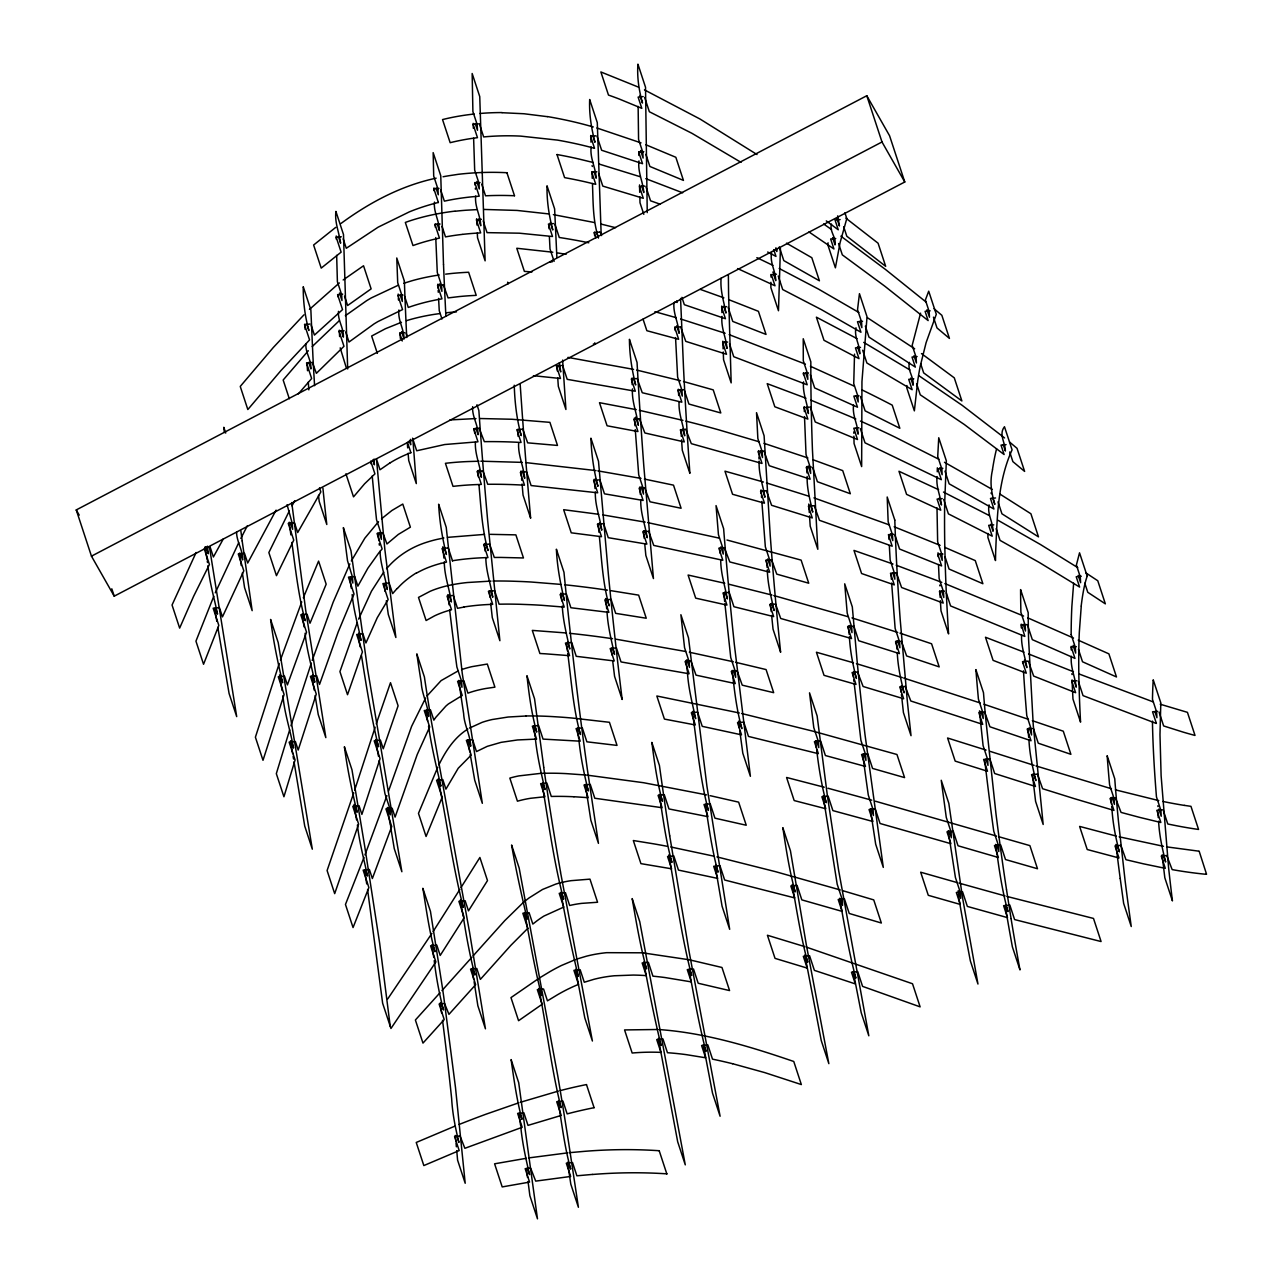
<?xml version="1.0" encoding="UTF-8"?>
<svg xmlns="http://www.w3.org/2000/svg" width="1283" height="1283" viewBox="0 0 1283 1283"><rect width="100%" height="100%" fill="white"/><g stroke="black" fill="none" stroke-linecap="round" stroke-linejoin="round"><path stroke-width="1.5" d="M770.939 282.308L770.875 287.649L778.476 310.743L780.433 248.341M771.003 277.048L771.051 274.45M937.135 476.554C935.724 486.465 940.391 495.414 941.481 505.021L939.22 498.157M987.974 533.471L987.894 537.433L995.496 560.543A309.684 31.305 84.4 0 1 995.704 550.423C997.26 516.536 997.789 481.205 1012.079 449.836L1004.477 426.726C998.431 434.376 1005.359 442.491 1005.375 451.039L1003.226 444.495M937.248 471.823L937.344 467.814M771.58 252.719C769.64 262.502 775.654 271.05 775.75 280.656L773.473 273.728M854.526 354.14L853.74 383.585L857.91 396.271L858.199 402.012L856.226 395.998M989.065 504.861C987.06 514.082 993.09 522.149 993.042 531.258L990.749 524.282M855.986 327.774C853.837 336.868 859.979 344.806 859.835 353.803L857.525 346.779M906.937 385.541L906.76 387.771L914.362 410.865L917.73 380.73A677.151 68.464 84.4 0 1 920.2 366.297L926.118 342.593L936.301 314.287L928.7 291.193L925.38 300.014L929.165 311.496L929.453 317.238L927 309.748M1073.646 583.172L1071.866 606.442A241.878 24.457 84.4 0 0 1071.145 634.556M1081.248 606.282L1079.324 632.214A230.379 23.286 84.4 0 0 1078.859 676.542L1079.292 693.028A192.065 19.421 84.4 0 0 1080.559 722.153L1072.973 699.043A191.456 19.357 84.4 0 1 1072.059 679.91M909.455 362.383C907.145 370.306 914.138 377.218 913.095 385.237L910.738 378.084M992.513 469.803C989.642 482.28 991.278 491.854 994.822 504.395L992.497 497.291M828.08 242.808L827.792 244.716L835.393 267.826L840.076 242.712L846.668 219.008M831.48 224.108C829.139 231.197 836.532 237.547 835.025 244.909L832.619 237.612M289.669 729.899L276.326 773.649L283.928 796.759L295.09 760.001L289.14 742.151L295.379 741.542L298.185 750.074L316.276 694.103L310.422 676.317L316.66 675.708L319.531 684.416L338.135 632.118L354.028 594.061L348.463 577.142L354.701 576.532L357.877 586.155L367.82 568.305L378.854 552.813A327.79 133.977 -2.9 0 1 382.142 548.98L377.042 533.487L382.109 532.99M290.968 725.761L311.32 663.103M375.165 727.22L354.637 790.216M376.272 723.804L390.497 682.7L398.099 705.81L383.248 748.807L380.426 740.211L374.187 740.82L380.057 758.67L361.886 814.384L359.032 805.708L352.793 806.317L358.631 824.087L334.687 893.642L327.101 870.532L353.755 792.878M312.218 660.456L333.147 602.224L349.826 563.943M920.585 313.148L912.181 345.335L916.11 357.235L916.399 362.977L914.009 355.712M279.229 663.471L255.397 737.196L262.999 760.306L284.104 694.52L278.267 676.783L284.505 676.173L287.392 684.93L306.541 632.214L300.815 614.782L307.054 614.172L310.021 623.217L326.171 584.198L318.585 561.104L303.333 597.798M280.464 659.895L301.746 601.887M388.508 791.13L411.618 726.338L425.651 697.968M386.905 795.652L364.965 854.895M363.987 857.413L345.464 904.467L353.05 927.561L368.879 887.531L363.137 870.115L369.376 869.505L372.359 878.534L391.732 826.509L385.942 808.883L392.181 808.274L395.084 817.095L417.232 754.5L429.677 726.996L424.256 710.541L430.495 709.948L433.862 720.148A299.115 122.254 -2.9 0 1 435.819 717.325L445.826 706.147A122.238 49.957 -2.9 0 1 448.409 703.95L462.233 695.482L457.582 681.337L463.821 680.728L467.91 693.157A57.96 23.687 -2.9 0 1 485.808 688.49L494.917 687.159L487.315 664.049L471.887 666.663A56.965 23.286 -2.9 0 0 461.543 669.614M357.235 622.592L339.931 671.602L347.517 694.712L362.431 651.924L356.69 634.476L362.929 633.866L365.928 642.943L377.25 617.732L388.14 599.546L382.895 583.573L389.134 582.979L392.63 593.612L397.137 588.464M358.615 619.112L371.493 591.158L383.713 572.17M276.086 510.137L247.683 563.045L244.524 553.39L238.269 553.999L243.818 570.839L222.456 616.882L219.409 607.597L213.17 608.206L218.816 625.398L203.548 664.273L195.946 641.163L213.78 596.29M215.287 592.826L238.718 542.693M437.808 767.106L418.483 813.374L426.068 836.484L442.154 797.272L436.557 780.224L442.795 779.615L445.923 789.141L458.207 768.276L471.214 755.094L466.354 740.307L472.593 739.698L476.49 751.549L487.283 746.337L501.108 742.344L517.498 739.954L536.599 739.088L532.349 726.146L538.587 725.536L543.046 739.104L580.221 741.189L576.083 728.568L582.322 727.958L586.876 741.815L617.027 745.407L609.441 722.297L571.945 718.015A282.934 115.646 -2.9 0 0 559.773 717.053L553.919 716.684A162.62 66.459 -2.9 0 0 525.934 715.962M438.866 764.925C445.602 751.036 454.423 737.372 467.814 729.097M196.139 552.46L172.05 605.015L179.652 628.109L193.589 596.354L209.418 564.504L204.27 548.851M240.851 538.443L247.362 525.725M289.365 510.842L268.853 552.556L276.454 575.666L293.759 540.143L288.242 523.4L294.481 522.79L297.688 532.541L320.83 491.934L319.499 487.877M351.366 560.912L364.837 538.186L378.517 521.668M292.027 505.791L294.721 500.771M223.354 538.828L213.395 556.998L210.171 547.199L204.703 547.729M461.046 887.483L479.89 857.477L487.492 880.587L468.471 910.866L465.136 900.746L458.897 901.34L464.27 917.666L440.197 955.45L436.813 945.17L430.575 945.779L435.899 961.961L390.962 1028.469L382.639 1003.258L367.579 889.552M459.907 889.327L433.109 931.57M431.922 933.366L387.739 998.912M426.982 695.979L441.111 680.615L458.32 670.817M298.33 393.897L311.641 378.533L306.541 362.993L311.609 362.496M386.52 568.738C396.976 556.197 411.234 547.071 426.79 542.228A69.651 28.467 -2.9 0 1 436.797 539.453L443.87 537.994M473.138 955.867L504.716 920.681L522.55 903.216A229.625 93.851 -2.9 0 1 529.061 897.94L542.517 889.472L555.764 884.099A51.512 21.057 -2.9 0 1 571.111 880.667L589.972 879.144L597.573 902.254L581.472 903.392A51.994 21.25 -2.9 0 0 569.652 905.493L565.45 892.711L559.212 893.321L563.75 907.081L543.976 916.046A146.262 59.772 -2.9 0 0 537.048 920.777L532.83 924.065L529.077 912.646L522.839 913.255L527.81 928.379M471.919 957.23L441.945 990.604M439.973 992.785L415.387 1020.001L422.973 1043.111L444.223 1019.584L439.107 1004.044L444.175 1003.547M308.321 350.74L283.158 380.009L289.333 398.788M312.218 346.554L339.177 320.798M303.943 314.848L273.279 347.533L240.242 386.44L247.827 409.55L280.881 370.627L309.572 339.931L304.52 324.567L309.989 324.038M309.46 309.411L339.353 282.95M527.602 928.571L510.875 945.33L480.371 979.378L476.795 968.489L470.54 969.098L475.672 984.654L448.938 1014.356L444.576 1003.514M381.532 518.781L391.908 510.49L402.782 504.059L410.384 527.169L398.307 534.434L386.937 543.976L382.895 532.91M345.335 315.73L366.489 300.783A237.211 96.947 -2.9 0 1 371.268 297.929L398.452 285.147M343.17 279.967L363.538 265.773L371.124 288.883L347.629 305.514L344.55 296.181M335.729 227.364L313.613 245.021L321.215 268.115L341.118 252.158L336.226 237.275L341.294 236.778M340.989 223.467C369.424 202.538 401.371 185.554 436.124 178.177M538.86 978.368L510.971 997.613L518.573 1020.707L542.148 1004.268L537.32 989.61L543.559 989.001L547.456 1000.836L557.736 994.614A209.354 85.56 -2.9 0 1 567.294 989.45L569.444 988.423A125.862 51.432 -2.9 0 1 578.521 984.382L573.918 970.349L580.157 969.74L584.278 982.249L593.933 979.314A60.333 24.666 -2.9 0 1 614.252 975.77L633.321 975.064A102.143 41.746 -2.9 0 1 646.295 975.625L642.141 962.94L648.38 962.33L652.919 976.171A161.979 66.203 -2.9 0 1 664.947 977.534L691.296 981.88L687.271 969.627L693.51 969.034L698.193 983.259L729.578 990.588L721.976 967.478L693.814 960.839A360.876 147.497 -2.9 0 0 687.143 959.459L642.398 952.804L606.651 952.676A60.333 24.666 -2.9 0 0 586.331 956.22L577.222 958.946M539.854 977.726L550.134 971.52A204.205 83.459 -2.9 0 1 561.377 965.522L575.794 959.443M390.128 462.794L380.009 469.77L376.464 458.977L384.868 549.669L395.87 637.491L388.284 614.381A320.686 32.428 84.4 0 1 386.359 600.669M469.546 728.054L482.023 722.393A53.277 21.779 -2.9 0 1 492.143 719.538L508.132 717.021L525.918 716.01M76.258 509.928L866.795 95.728L889.568 135.741L904.772 181.994L114.219 596.178L91.462 556.164L76.258 509.928L79.225 515.141M91.462 556.164L881.998 141.98L866.795 95.728M454.599 1126.266L416.237 1142.463L423.839 1165.573L459.186 1150.578L454.567 1136.497L459.635 1136.016M459.009 1124.501L467.878 1121.037A802.1 327.823 -2.9 0 1 485.792 1114.269L518.893 1102.771M401.467 322.274L385.413 328.737L371.653 336.034L377.346 353.354M403.68 283.302L412.116 280.704A104.115 42.547 -2.9 0 1 436.028 275.476L439.203 274.995M520.529 1102.241L558.394 1091.079M440.951 563.413L446.484 562.098L442.026 548.547L448.264 547.937L452.53 560.912M464.013 607.067L457.486 608.302L453.268 595.44L447.029 596.05L451.52 609.73A67.71 27.681 -2.9 0 0 434.392 615.936L426.1 620.523L418.499 597.413L430.206 591.271A65.818 26.911 -2.9 0 1 446.885 585.866A74.43 30.423 -2.9 0 1 467.269 582.53L490.972 581.087M526.319 1158.292L494.596 1163.809L502.198 1186.919L529.574 1182.092L525.164 1168.669L530.232 1168.171M528.853 1157.891L567.727 1152.856M447.478 537.369L484.509 534.402M440.277 313.501L434.36 314.351A100.331 41.008 -2.9 0 0 406.519 320.638M445.65 274.145L452.29 273.407A130.722 53.437 -2.9 0 1 468.632 272.253L476.218 295.363A130.289 53.245 -2.9 0 0 459.138 296.581L448.088 297.913L443.389 284.874M446.324 312.779L449.387 312.459A140.889 57.575 -2.9 0 1 456.491 311.849M569.444 1152.679L584.984 1151.3A211.23 86.33 -2.9 0 1 659.334 1150.739M643.184 96.594L638.116 97.091L641.805 108.333L619.112 98.967A403.904 165.074 -2.9 0 0 608.479 95.07L600.877 71.96L638.501 87.148M478.158 123.874L473.09 124.371L477.468 137.666L473.427 138.195A109.536 44.777 -2.9 0 0 450.157 142.686L442.539 119.576A106.232 43.414 -2.9 0 1 474.197 114.027M596.066 135.806L590.613 136.335L594.542 148.315L593.66 148.074A260.946 106.649 -2.9 0 0 557.512 140.104L520.802 136.126A106.184 43.397 -2.9 0 0 483.659 136.928L479.329 123.761M643.809 151.651L638.742 152.148L642.526 163.695L601.631 150.255L597.14 136.639M479.986 182.555L474.902 183.052L479.233 196.187A111.685 45.643 -2.9 0 0 465.745 197.518L461.607 198.063A108.911 44.52 -2.9 0 0 444.367 201.142L440.662 189.884M596.868 171.778L591.8 172.275L595.761 184.319L585.754 181.945A285.227 116.577 -2.9 0 0 564.6 177.631L556.998 154.537M438.962 188.376L433.895 188.874L438.385 202.522M644.9 186.067L639.447 186.596L643.28 198.288L602.802 186.115L598.632 173.478M481.446 219.329L476.378 219.81L480.676 232.897A119.495 48.834 -2.9 0 0 462.906 234.324M440.069 224.044L435.001 224.541L439.46 238.093A118.437 48.401 -2.9 0 0 412.982 245.566L405.332 222.44A115.278 47.118 -2.9 0 1 454.856 211.134M553.486 223.563L548.418 224.06L552.508 236.505L519.31 233.185L487.027 232.64L483.162 220.884M599.241 232.127L594.157 232.608L595.905 237.932M599.626 232.079L600.701 232.897M840.124 219.569L835.057 220.051L838.248 229.785L826.284 220.901M550.279 262.021L552.235 261.828M835.714 238.478L830.646 238.975L833.934 248.966L808.98 231.95M342.673 294.128L337.605 294.625L342.529 309.62L314.415 335.104L311.224 325.353M442.619 284.954L437.551 285.451L441.961 298.859A106.184 43.397 -2.9 0 0 411.282 306.412L408.283 307.439L404.69 296.501M403.006 295.058L397.938 295.555L402.557 309.588L378.036 321.52A238.975 97.668 -2.9 0 0 374.091 323.877L349.008 342.016L345.72 332.04M776.44 274.225L771.372 274.722L775.012 285.788L737.581 268.564M344.085 330.725L339.017 331.206L343.972 346.298L316.372 373.337L312.378 362.415M404.738 332.634L399.671 333.131L402.253 340.989M726.691 306.637L721.623 307.134L725.44 318.713L684.336 304.696L681.914 297.351M679.814 326.892L674.73 327.39L678.643 339.289L646.857 330.709L643.056 319.162M680.583 326.828L685.764 341.358L726.499 354.252L722.65 342.545L727.718 342.048M930.159 310.823L925.091 311.32L928.138 320.59L884.693 286.109L842.322 254.868L838.585 243.529M862.561 321.247L857.477 321.728L860.941 332.249L821.409 309.636L782.694 289.541L778.252 276.037M561.441 365.495L556.373 365.992L560.479 378.501L533.407 375.694M860.524 347.388L855.456 347.885L859.001 358.647L823.991 340.284L816.389 317.174L857.012 338.632M636.384 378.549L631.316 379.046L635.31 391.219L567.198 379.351L562.612 365.382M637.154 378.469L642.254 392.726L681.85 402.204L677.905 390.192L683.374 389.663M917.104 356.562L912.021 357.059L915.34 367.114L868.976 337.108L865.367 326.123M808.515 372.92L803.447 373.417L807.183 384.772L733.748 356.722L729.498 343.796M913.801 378.822L908.717 379.319L912.133 389.695L866.875 362.993L862.673 350.227M478.751 428.297L473.684 428.779L477.966 441.801L444.736 444.527L416.702 450.766L412.565 438.193M479.136 428.249L484.349 441.657A221.943 90.708 -2.9 0 1 521.074 442.475L516.905 429.693L521.973 429.212M858.904 395.597L853.837 396.094L857.493 407.208L814.657 387.931L810.311 374.7M522.758 429.131L527.666 442.843L557.496 445.442L549.91 422.348L511.885 419.252L479.746 418.515M639.014 418.835L633.93 419.333L637.956 431.553L607.084 425.78L599.482 402.686L636.256 409.662M639.399 418.803L644.868 432.98L684.288 441.929L680.327 429.853L685.395 429.372M809.14 407.096L804.072 407.593L807.841 419.076L774.82 406.775L767.218 383.665L805.949 398.211M685.796 429.324L691.312 443.661L762.022 463.452L758.141 451.632L763.209 451.135M858.856 427.736L853.788 428.233L857.493 439.524L815.234 421.979L810.311 406.984M482.151 470.925L477.068 471.406L481.35 484.413L475.368 484.637A122.943 50.245 -2.9 0 0 453.011 486.369L445.426 463.307A122.943 50.245 -2.9 0 1 467.782 461.559L478.96 461.206M482.921 470.845L487.748 484.284A230.603 94.252 -2.9 0 1 524.49 485.199L520.337 472.417L526.575 471.807L531.098 485.551L597.686 492.8L593.596 480.387L598.68 479.89M763.978 451.055L769.191 465.681L810.118 479.184L806.285 467.509L811.353 467.028M1006.08 444.624L1001.013 445.105L1004.108 454.519L964.239 424.448L920.264 394.811L916.623 383.745M644.178 487.7L639.094 488.198L643.136 500.466L604.469 493.827L599.835 479.778M644.563 487.668L650.016 501.797L681.113 508.26L673.511 485.15L644.387 479.072M942.845 468.327L937.777 468.808L941.353 479.698L865.015 442.827L860.332 428.586M765.63 490.812L760.562 491.309L764.476 503.193L732.561 494.276L724.959 471.166L763.449 482.023M766.416 490.748L771.596 505.294L812.251 517.931L808.386 506.176L813.454 505.694M814.24 505.614L819.468 520.305L892.182 546.189L888.397 534.674L893.465 534.177M942.187 498.606L937.103 499.087L940.76 510.185L906.584 494.372L898.982 471.278L938.611 489.705M488.727 544.104L483.659 544.601L487.941 557.608A107.307 43.863 -2.9 0 0 452.418 560.751M489.513 544.04L494.324 557.48A183.726 75.088 -2.9 0 1 500.915 557.431L523.464 557.961L515.878 534.867L490.331 534.337M647.899 531.354L642.831 531.836L646.873 544.136L608.254 537.689L603.651 523.64L597.413 524.25L601.502 536.695L571.24 532.814L563.654 509.704L598.712 514.291M648.685 531.274L653.737 545.419L722.826 560.27L718.849 548.178L723.917 547.681M995.528 497.964L990.46 498.462L993.924 509.014L949.147 483.819L944.978 471.134M724.318 547.649L729.819 561.954L769.688 572.202L765.743 560.238L770.81 559.741M993.732 524.843L988.664 525.324L992.224 536.166L948.41 513.874L943.663 499.44M771.596 559.661L776.76 574.126L808.723 583.204L801.121 560.11L726.98 540.015M942.941 554.048L937.857 554.545L941.594 565.915L899.559 549.028L894.941 534.995M895.534 572.763L890.466 573.26L894.283 584.888L861.583 573.517L853.981 550.423L893 564.039M896.32 572.683L901.596 587.502L943.197 603.074L939.413 591.559L944.48 591.078M774.788 604.117L769.72 604.614L773.665 616.61L733.924 606.731L729.209 592.377L722.971 592.987L726.948 605.095L695.691 598.151L688.089 575.041L724.767 583.268M775.557 604.036L780.706 618.47L851.527 638.549L847.63 626.713L852.698 626.216M1081.296 576.243L1076.212 576.741L1079.612 587.069L1039.438 562.547L1000.05 540.368L996.185 528.628M1026.159 624.596L1021.092 625.094L1021.364 627.964M1026.945 624.532L1027.956 626.377M690.158 661.034L685.09 661.531L689.115 673.767L621.02 661.932L616.401 647.899L610.163 648.508L614.252 660.953L576.243 656.319L571.689 642.446L565.434 643.056L569.588 655.677L545.451 653.817A269.045 109.953 -2.9 0 0 539.902 653.512L532.301 630.402L565.883 632.936M690.944 660.953L696.011 675.147L735.271 683.582L731.278 671.442L736.346 670.945M900.602 641.34L895.534 641.837L899.399 653.592L858.68 640.73L853.869 626.104M901.388 641.259L906.616 655.95L939.188 666.887L931.586 643.777L899.976 633.161M737.132 670.881L742.232 685.17L773.681 692.676L766.079 669.566L735.56 662.285M1076.341 646.664L1071.273 647.161L1074.978 658.404L1032.318 639.64L1028.26 627.339M857.14 672.035L852.072 672.517L855.986 684.416L824.023 675.339L816.437 652.245L853.452 662.782M857.541 671.987L863.106 686.501L903.633 698.754L899.752 686.934L904.82 686.453M1027.571 661.194L1022.503 661.691L1026.272 673.174L993.09 660.36L985.488 637.25L1023.93 652.133M1028.357 661.13L1033.665 676.077L1075.619 692.692L1071.85 681.225L1076.918 680.728M905.205 686.405L910.802 700.999L982.698 724.366L978.849 712.642L983.917 712.161M984.702 712.081L989.931 726.787L1031.019 740.74L1027.17 729.049L1032.238 728.552M1157.619 711.295L1152.551 711.792L1156.4 723.468M1036.616 774.178L1031.548 774.659L1035.429 786.463L994.678 773.521L989.851 758.846L983.612 759.456L987.493 771.243L955.177 761.108L947.592 738.014L986.114 750.106M1037.402 774.098L1042.614 788.724L1074.496 798.7L1113.949 810.423L1110.036 798.491L1115.103 797.994M1115.488 797.962L1121.053 812.412L1139.785 817.415L1160.858 822.499L1156.849 810.327L1161.917 809.846M1120.075 845.417L1115.007 845.914L1118.968 857.958L1087.214 849.522L1079.612 826.412L1116.306 836.099M1120.861 845.353L1125.977 859.706L1143.249 863.78L1165.301 868.35L1161.259 856.05L1166.343 855.553M1166.728 855.52L1172.165 869.601A223.996 91.558 -2.9 0 0 1205.731 874.268L1205.844 874.204M460.02 1135.968L464.879 1148.301L522.181 1127.292L517.626 1113.403L523.865 1112.794L528.003 1125.383L561.216 1115.44L556.71 1101.728L562.948 1101.119L567.15 1113.885L572.074 1112.618A226.257 92.472 -2.9 0 1 594.077 1107.694M530.633 1168.139L535.701 1181.114L570.662 1176.463L566.3 1163.2L572.539 1162.59L576.885 1175.805L592.586 1174.41M449.948 419.926L475.961 418.563M476.602 209.626L465.97 210.236A117.539 48.032 -2.9 0 0 455.305 211.23M483.675 209.434L517.017 210.428L548.29 213.876M480.836 461.19L522.357 462.377M502.07 112.712L524.025 113.754L547.344 116.657M573.966 796.727L588.175 797.673L584.022 785.02L590.26 784.41L594.799 798.251L662.124 807.713L658.083 795.396L664.321 794.786L668.972 808.948L708.008 816.678L703.998 804.489L710.237 803.88L714.936 818.169L746.241 825.242L738.639 802.148L710.14 795.668M658.019 1029.495L624.564 1029.928L632.166 1053.022A90.852 37.127 -2.9 0 1 660.905 1052.381M659.43 1029.575C705.554 1032.927 750.218 1046.591 793.76 1061.474L801.346 1084.568L764.732 1072.604L732.625 1063.719M526.078 462.634L596.034 470.588M1206.565 874.268L1199.156 851.19M585.914 775.028L566.38 773.633A120.602 49.299 -2.9 0 0 540.512 773.392L518.909 775.894A50.839 20.785 -2.9 0 0 509.832 778.107L517.434 801.201A51.721 21.137 -2.9 0 1 530.713 798.267L544.938 796.743L540.64 783.64L546.879 783.047L551.289 796.454A124.162 50.743 -2.9 0 1 573.95 796.775M1198.611 851.142L1167.241 846.956M586.989 775.124L643.649 782.726L706.532 794.883M560.976 584.406L531.21 582.017A276.166 112.872 -2.9 0 0 522.213 581.552L512.911 581.215A192.61 78.728 -2.9 0 0 492.961 581.039M569.588 633.305L573.26 633.69A499.103 203.997 -2.9 0 1 601.919 637.202L612.552 638.693M552.813 252.222L516.776 248.261L524.378 271.371A247.635 101.213 -2.9 0 1 531.948 271.98M567.92 357.396L633.545 369.376M607.452 590.148L596.852 588.656A497.13 203.195 -2.9 0 0 564.648 584.759M610.965 590.677L638.645 595.136L646.247 618.23L615.664 613.354L611.045 599.321L604.806 599.931L608.896 612.376L570.887 607.741L566.332 593.869L560.094 594.478L564.231 607.1L541.651 605.303A286.959 117.282 -2.9 0 0 531.354 604.726L520.513 604.309A204.334 83.523 -2.9 0 0 506.432 604.101L499.071 604.181L494.645 590.725L488.406 591.335L492.688 604.357A93.483 38.201 -2.9 0 0 463.949 606.987M616.081 639.223L685.571 651.475M602.978 514.932L645.173 522.133M1184.353 805.371L1190.961 806.349L1198.563 829.46A248.742 101.662 -2.9 0 1 1171.539 824.744L1167.787 824.007L1163.088 809.717M597.878 470.877L641.003 478.415M557.832 252.976L566.108 254.307M553.374 214.63L594.382 222.52M593.388 343.94L595.264 344.261L594.783 342.818M1163.456 846.299L1119.177 836.805M667.385 846.331L663.985 845.689A539.149 220.355 -2.9 0 0 653.737 843.845L633.321 840.525L640.923 863.635L671.586 868.799L667.561 856.515L673.8 855.905L678.466 870.099L717.678 878.406L713.685 866.282L719.939 865.672L724.654 880.01L794.754 897.924L790.825 885.96L797.064 885.366L801.827 899.88L842.097 911.379L838.2 899.495L844.439 898.886L849.234 913.464L881.341 923.006L873.739 899.896L842.546 890.627M647.658 522.598L719.33 538.154M670.784 846.988L713.685 856.13M689.34 652.229L733.363 661.771M639.319 410.303L682.909 420.359M1158.774 800.592L1115.408 789.847M636.737 370.081L680.471 380.73M739.313 712.963L656.832 695.995L664.418 719.089L695.322 724.959L691.312 712.723L697.551 712.113L702.234 726.354L741.51 734.838L737.517 722.698L743.755 722.088L748.47 736.426L818.362 753.682L814.4 741.686L820.655 741.077L825.402 755.543L865.48 766.448L861.551 754.516L867.789 753.907L872.568 768.437L904.563 777.594L896.961 754.5L814.256 731.502L741.574 713.492M716.924 856.884L775.606 871.686L840.301 889.969M728.6 584.166L771.933 595.055M601.502 224.188L615.535 227.684M685.844 421.097L696.06 423.711A992.128 405.492 -2.9 0 1 718.881 429.885L758.782 441.689M593.195 162.492L578.152 158.835A285.227 116.577 -2.9 0 0 557.014 154.537M773.777 595.537L848.063 616.706M824.247 787.233L786.575 777.466L794.177 800.56L825.835 808.755L821.89 796.759L828.128 796.15L832.892 810.615L872.969 821.521L869.04 809.573L875.279 808.964L880.058 823.494L950.911 843.701L946.998 831.817L953.237 831.208L958.032 845.77L998.366 857.493L994.453 845.593L1000.708 844.984L1005.487 859.546L1037.482 868.735L1029.896 845.625L998.767 836.708M827.936 788.227L871.734 800.191M683.518 381.532L713.22 389.872L720.805 412.966L688.907 404.049L684.448 390.497M599.193 164.08L640.361 176.781M654.923 311.689L676.125 317.655M1005.022 895.919L959.155 883.153M1006.963 896.448L1093.501 918.436L1101.087 941.546L1014.596 919.574L1009.833 905.06L1003.595 905.67L1007.524 917.634L967.35 906.423L962.571 891.877L956.332 892.487L960.245 904.419L928.283 895.309L920.681 872.215L957.679 882.736M593.275 126.937L587.839 125.445A261.347 106.826 -2.9 0 0 547.44 116.577M1111.431 788.74L1036.006 765.935M875.359 801.201L996.554 836.067M596.868 127.979L641.019 142.878M856.435 663.664L902.35 677.616M680.631 318.986L725.136 333.275M766.448 482.921L808.595 496.12M674.986 301.778L677.151 302.435L676.67 300.96M851.976 617.893L897.699 632.407M903.681 678.033L980.132 702.94M763.994 443.325L807.889 457.951M989.963 751.325L1034.098 765.342M804.714 946.613L767.426 935.259L775.028 958.369L807.199 968.104L803.318 956.3L809.557 955.691L814.384 970.365L855.328 983.901L851.479 972.209L857.718 971.6L862.577 986.386L920.119 1006.866L912.518 983.756L806.221 947.079M1160.217 704.223L1187.433 712.338L1195.018 735.448L1191.025 734.357A335.761 137.233 -2.9 0 1 1183.038 732.08L1163.649 725.953L1159.094 712.113M813.935 497.884L889.311 524.907M984.013 704.255L1028.485 719.362M1032.35 720.677L1063.286 731.198L1070.888 754.308L1038.268 743.21L1033.408 728.439M1153.128 701.865L1079.548 674.152M700.277 289.381L723.853 297.832M1156.127 723.387L1083.028 695.627L1078.41 681.562M729.161 334.655L805.403 364.115M645.798 178.674L682.668 192.803M813.069 459.763L842.723 470.62L850.324 493.73L817.399 481.718L812.829 467.83M660.007 204.157L650.545 200.79L645.99 186.917M896.192 565.21L941.786 582.354M728.552 299.581L758.413 311.32L766.015 334.414L732.753 321.424L728.167 307.455M894.171 526.784L940.118 545.371M944.865 583.573L1023.577 616.048M645.814 144.738L675.836 157.28L683.438 180.39L649.888 166.469L645.894 154.329M1028.549 653.945L1073.438 671.731M810.904 400.168L849.538 416.269A1582.019 646.6 -2.9 0 1 855.809 419.012M944.769 547.344L975.272 560.607L982.874 583.717L949.067 569.043L945.042 556.774M810.391 366.264L854.109 386.103M1027.667 617.813L1073.502 638.036M1078.217 640.153L1108.881 653.849L1116.483 676.959L1082.515 661.771L1078.458 649.406M644.467 89.89L699.989 119.014L757.018 154.537M756.858 257.658L772.879 265.356M943.47 492.063L989.305 515.574M779.166 268.468L818.442 289.076L858.856 312.475M767.667 252.029L775.974 256.408L773.745 249.624M938.851 459.282L895.277 437.23A1582.019 646.6 -2.9 0 0 860.476 421.081M944.48 462.281L992.272 489.448M997.998 520.273L1040.433 544.505L1077.784 567.647M786.495 243.161L811.818 257.707L819.42 280.801L783.801 260.609L779.294 246.913M863.716 342.385L909.872 369.937M999.97 494.115L1030.907 513.761L1038.492 536.871L1001.943 513.809L997.998 501.845M867.5 317.767L914.651 348.784M741.045 162.364L691.954 133.32L649.374 111.749L644.659 97.444M918.949 375.743L962.234 405.364L1004.573 437.936M1085.835 572.876L1097.767 580.75L1105.353 603.86L1087.776 592.297L1084.793 583.204M823.638 223.996L831.528 229.513M921.467 353.579L954.279 377.844L961.881 400.954L923.664 372.888L920.633 363.634M840.878 236.152L885.478 269.462L926.166 302.13M845.866 218.174L878.085 243.209L885.671 266.319L846.796 236.216L843.701 226.786M1009.593 442.074L1017.018 448.312L1024.62 471.406L1012.88 461.623L1009.705 451.985M934.04 308.722L941.85 315.313L949.436 338.423L936.991 327.919L933.447 317.158M881.998 141.98L904.772 181.994M1154.941 711.696L1156.929 717.726L1156.625 711.985L1152.471 699.299A203.468 20.576 84.4 0 1 1153.225 679.798L1160.81 702.876L1159.976 734.726L1161.115 775.734L1168.572 867.516A235.527 23.816 84.4 0 0 1172.437 900.907L1164.836 877.813A239.312 24.201 84.4 0 1 1162.141 854.863M1087.134 575.923L1079.532 552.813L1076.389 565.049L1080.302 576.933L1080.591 582.674L1078.201 575.393M1157.795 805.82L1158.068 806.622M1158.854 809.044L1161.227 816.261L1160.939 810.519L1156.464 796.919A160.006 16.182 84.4 0 1 1152.503 724.654L1152.471 721.11M1163.328 854.959L1165.638 861.984C1162.27 848.672 1159.271 835.153 1158.613 821.216M1071.161 634.588L1075.346 647.354L1075.651 653.095L1073.117 645.397M1071.818 673.751L1072.091 674.601M1074.031 680.455L1076.229 687.159C1075.042 676.75 1070.23 667.016 1071.337 656.255M1112.056 797.272L1114.414 804.425L1114.109 798.684L1109.603 784.955A188.986 19.101 84.4 0 1 1107.149 755.687L1114.751 778.797A194.583 19.678 84.4 0 0 1118.487 821.553L1125.159 881.148A293.47 29.669 84.4 0 0 1127.821 901.66L1131.253 926.518L1123.651 903.408L1120.219 878.55M1117.092 844.904L1119.369 851.848C1115.649 837.895 1112.89 823.59 1111.944 808.98M991.037 492.848L991.326 493.73M1023.241 624.292L1025.47 631.028L1025.165 625.286L1020.899 612.312A243.401 24.618 84.4 0 1 1020.594 589.587L1028.196 612.681A241.829 24.457 84.4 0 0 1028.581 639.11L1033.264 725.264L1043.175 824.472L1035.589 801.378A274.738 27.777 84.4 0 1 1032.478 774.355M1024.427 660.184L1026.881 667.625C1025.149 656.671 1020.867 646.167 1021.621 634.764M1029.174 727.766L1031.548 734.983L1031.243 729.241L1026.769 715.609A219.73 22.212 84.4 0 1 1023.465 670.865M939.862 467.782L942.155 474.742L941.85 469.001L937.729 456.475L938.739 437.744L946.341 460.838L944.689 502.824A328.881 33.246 84.4 0 0 944.753 544.2L945.298 566.461A279.133 28.226 84.4 0 0 948.586 633.914L941 610.836L940.375 600.733M1033.857 774.339L1035.926 780.593C1032.526 767.394 1029.624 753.955 1028.966 740.115M844.904 212.786L846.812 218.575M837.687 215.865L839.419 225.984L836.997 218.607M940.038 553.775L942.235 560.479L941.947 554.737L937.648 541.699L936.991 507.892M859.802 321.44L861.855 327.662L861.567 321.921L857.541 309.7L859.45 293.679L867.035 316.773L861.951 381.644L861.647 466.595L854.061 443.501L853.901 436.172M946.277 592.826L950.575 605.929L1024.812 636.416L1021.236 624.147M939.717 585.096L939.99 585.93M941.61 590.886L943.791 597.493L943.486 591.752L939.14 578.521A283.222 28.643 84.4 0 1 938.498 564.504M980.87 711.423L983.227 718.576L982.922 712.835L978.416 699.107A256.52 25.933 84.4 0 1 975.882 669.598L983.484 692.708A255.381 25.82 84.4 0 0 985.408 715.609L995.977 813.839A370.899 37.496 84.4 0 0 1006.497 889.536M985.937 759.167L987.99 765.39L987.702 759.632L983.099 745.648A275.765 27.889 84.4 0 1 979.506 710.846M860.396 396.447L865.127 410.849L899.832 428.265L892.23 405.155A1603.686 655.453 -2.9 0 0 861.919 389.872M894.796 520.096L887.195 497.002L888.157 521.7L892.471 534.867L892.776 540.608L890.594 533.953M996.65 844.855L998.832 851.527L998.543 845.786L993.748 831.192A329.057 33.278 84.4 0 1 984.702 760.097M856.194 428.201L858.151 434.167C857.846 424.208 852.024 415.259 853.596 405.043M1005.888 905.269L1007.973 911.604C1003.001 893.834 999.986 875.327 997.436 856.852M892.679 572.635L894.844 579.194L894.54 573.453L890.161 560.11A316.5 31.995 84.4 0 1 889.327 545.58M775.638 248.004L776.776 251.5L776.616 248.261M897.539 640.554L899.912 647.755L899.608 642.013L895.133 628.381L891.637 583.075M772.911 271.996L773.184 272.862M805.58 372.551L807.825 379.351L807.52 373.61L803.302 360.748L803.238 338.744L810.84 361.854A450.862 45.595 84.4 0 0 812.444 449.868L817.816 549.284L810.214 526.19L809.509 515.91M901.789 685.78L904.114 692.868C900.794 679.749 897.859 666.422 897.282 652.678M949.195 831.111L951.377 837.735L951.072 831.993L946.261 817.351L941.241 780.272L948.827 803.366L962.523 897.555L977.967 984.045L970.365 960.935L966.243 939.445A533.52 53.95 84.4 0 1 958.16 894.026M806.494 407.625L808.434 413.527C807.456 402.83 802.276 392.919 803.591 381.869M958.16 890.707L960.71 898.421L960.406 892.679L955.418 877.492L948.185 830.71M808.21 465.986L810.664 473.443L810.359 467.702L806.029 454.503L804.505 416.622M810.327 504.732L812.748 512.109C810.166 500.37 806.815 488.759 807.135 476.458M849.651 625.462L852.008 632.631L851.704 626.89L847.213 613.194L844.711 583.813L852.313 606.923L857.22 662.22A359.16 36.309 84.4 0 0 865.015 734.758L883.297 867.388L875.696 844.278L870.291 808.915M854.125 671.394L856.451 678.45C852.81 664.867 850.148 650.946 849.394 636.705M723.772 306.316L726.002 313.052C723.837 301.505 720.036 290.295 721.11 278.235M863.684 753.618L865.929 760.45L865.64 754.709L860.925 740.387L854.27 684.096M724.815 341.775L727.028 348.479C726.178 337.605 720.709 327.598 722.008 316.388M760.338 450.958L762.503 457.55L762.214 451.808L757.852 438.529L756.521 412.677L764.107 435.787L770.217 535.219A415.564 42.018 84.4 0 0 780.625 652.261L773.04 629.151L771.644 615.439M639.96 95.343L642.478 103.025C638.998 90.323 636.945 77.509 637.924 64.15L645.525 87.26L647.241 212.625M871.237 808.883L873.418 815.507L873.114 809.765L868.302 795.107A419.846 42.451 84.4 0 1 862.705 754.292M762.792 490.715L764.941 497.243C763.016 485.215 758.445 473.652 759.167 461.094M640.602 150.448L643.104 158.066L642.815 152.324L638.565 139.414L638.132 106.377M767.747 558.939L770.121 566.156L769.816 560.414L765.342 546.815L761.845 501.445M641.596 185.778L643.809 192.53C643.056 181.801 637.539 171.986 638.966 160.92M643.809 214.325L640.009 202.762L639.848 196.796M771.741 603.395L774.082 610.532C771.211 597.14 767.571 583.781 767.33 569.796M816.533 740.788L818.779 747.62L818.49 741.879L813.775 727.557L809.525 692.836L817.127 715.93L827.343 795.444L838.649 870.499L868.816 1035.798L861.214 1012.704L853.179 971.552M676.654 325.834L679.108 333.323C678.547 322.867 672.869 313.357 673.992 302.612M824.087 796.053L826.268 802.677C821.617 785.469 818.746 767.619 816.662 749.705M680.118 389.535L682.283 396.126L681.979 390.385L677.616 377.09L675.548 337.589M592.778 135.549L594.975 142.269C591.383 128.3 589.025 114.187 589.683 99.513L597.285 122.607L601.15 234.019M840.317 898.565L842.562 905.413L842.273 899.672L837.19 884.212L823.125 795.909M682.556 429.244L684.705 435.787C683.326 424.384 678.386 413.639 679.076 401.836M720.854 546.895L723.227 554.112L722.922 548.37L718.448 534.722L716.042 505.598L723.628 528.692A453.925 45.899 84.4 0 0 734.325 644.339L750.395 776.311L742.809 753.217L739.714 730.396M592.056 165.651L592.329 166.485M593.981 171.505L596.178 178.209C595.745 167.544 589.699 157.921 591.158 146.936M853.74 971.696L855.857 978.143C848.881 952.082 844.406 925.059 839.627 898.292M724.991 591.784L727.333 598.92C725.023 586.139 720.789 573.629 720.725 560.318M600.989 233.795L601.583 235.591M596.354 231.886L598.263 237.708M733.363 670.416L735.656 677.376L735.367 671.634L730.733 657.554L724.911 603.732M633.257 377.587L635.678 384.964C631.91 370.081 629.504 354.91 629.44 339.321L637.042 362.431A666.807 67.422 84.4 0 0 643.825 466.242L653.448 578.553L645.846 555.443L644.756 544.024M739.649 721.8L741.895 728.632C736.602 709.772 734.277 690.062 732.224 670.4M792.91 884.965L795.187 891.893C789.462 871.013 786.126 849.266 782.838 827.679L790.44 850.773L806.382 945.122L828.85 1063.655L821.248 1040.545L804.874 955.113M635.63 417.119L635.903 417.921M636.16 418.739L638.309 425.266C636.881 413.062 631.621 401.563 632.455 388.909M805.307 954.985L807.697 962.234C800.817 936.911 796.759 910.561 792.188 884.516M554.946 224.317L559.276 237.483A335.601 137.169 -2.9 0 1 588.817 242.776M641.099 486.882L643.473 494.131L643.184 488.39L638.709 474.806L635.261 429.58M550.343 222.52L552.797 229.978C548.98 215.592 546.734 200.934 547.023 185.794L554.625 208.904L556.87 257.258M644.836 530.585L647.209 537.769C645.269 525.068 640.281 512.895 640.778 499.664M686.918 659.735L689.468 667.449L689.163 661.707L684.545 647.626L680.888 614.717L688.49 637.827L706.933 786.238L729.674 929.325L722.072 906.215L715.321 866.731M554.096 261.379L550.006 248.982L549.397 236.826M552.203 260.513L552.476 261.331M693.189 711.071L695.675 718.656C692.371 703.517 688.394 688.329 687.463 672.565M506.897 172.628L514.499 195.738M706.211 803.864L708.376 810.423C699.844 778.332 697.166 744.653 692.355 711.648M559.34 362.832L560.735 371.91L558.586 365.382M595.601 479.072L597.974 486.305C593.74 470.685 591.495 454.567 590.918 438.177L598.503 461.287L608.383 574.415A515.333 52.106 84.4 0 0 622.159 699.476L614.573 676.349L612.745 661.386M475.255 123.553L477.468 130.289L477.164 124.547L472.898 111.573L472.16 73.5L479.746 96.594L485.118 260.85L477.533 237.756L477.308 232.977M715.754 865.175L718.063 872.199C712.033 850.26 708.874 827.359 705.425 804.666M599.418 522.999L601.775 530.184C599.963 517.434 594.911 505.229 595.328 491.966M481.702 184.111L485.535 195.802A129.567 52.956 -2.9 0 1 514.483 195.754M476.811 181.464L479.281 188.986L478.992 183.244L474.678 170.158L473.619 138.243M508.164 283.623L507.683 282.18L507.779 283.832M606.859 598.808L609.184 605.849C602.769 583.46 601.679 559.789 599.353 536.486M478.559 219.088L480.756 225.744C480.532 215.56 474.485 206.467 475.688 196.042M612.248 647.482L614.541 654.442C611.414 640.313 607.725 626.152 607.019 611.446M660.296 794.738L662.445 801.314C657.088 782.213 654.442 762.246 651.844 742.392L659.43 765.502A602.352 60.91 84.4 0 0 669.71 835.826M669.598 855.376L671.923 862.449C665.813 840.365 662.766 817.271 659.318 794.434M519.15 429.164L521.283 435.627C516.68 419.3 514.804 402.365 514.242 385.221M436.06 188.072L438.273 194.808L437.968 189.066L433.702 176.06L433.157 152.629L440.759 175.723L443.501 264.523M689.693 969.627L691.633 975.561C681.465 936.141 675.949 895.197 668.828 854.895M442.042 226.369L445.506 236.89A110.418 45.13 -2.9 0 1 462.521 234.372M522.325 471.118L524.699 478.351C523.705 466.419 517.883 455.385 518.637 443.068M562.146 593.355L564.456 600.412C560.43 583.701 557.143 566.669 556.389 549.204L563.975 572.298A528.548 53.437 84.4 0 0 587.341 769.239L598.455 843.364L590.854 820.27L585.321 784.474M437.166 223.771L439.379 230.475C439.299 220.708 433.446 212.032 434.456 202.105M703.854 1045.004L705.971 1051.451C699.075 1024.556 694.007 996.811 688.955 969.274M567.519 642.029L569.812 648.99C566.685 634.877 563.012 620.715 562.291 605.993M439.46 283.912L441.913 291.369L441.625 285.628L437.278 272.429L435.755 237.563M476.955 404.754L478.864 410.528A615.984 62.29 84.4 0 0 487.652 520.417L499.889 640.714L492.287 617.604L490.683 603.267M578.232 727.75L580.445 734.501C573.084 708.232 571.384 680.471 567.711 653.304M441.977 319.002L439.251 310.694L438.578 298.394M475.929 428.233L478.046 434.712C478.367 424.978 471.839 416.542 472.657 406.679M586.219 784.362L588.384 790.953C584.102 774.435 580.734 757.451 578.938 740.243M644.146 961.657L646.504 968.873C640.281 945.972 636.272 922.156 632.166 898.581L639.752 921.675L685.282 1164.868L677.681 1141.758L658.339 1038.54M479.072 470.107L481.446 477.34C480.259 465.472 474.758 454.374 475.384 442.106M658.756 1038.428L661.082 1045.517C654.506 1018.253 648.845 990.316 643.825 962.458M660.921 1052.349L656.72 1039.583L662.958 1038.973L667.465 1052.718A140.055 57.238 -2.9 0 1 686.341 1054.658L705.634 1057.785L701.593 1045.517L707.831 1044.907L712.514 1059.149A335.649 137.185 -2.9 0 1 732.609 1063.735M404.37 281.089L396.768 257.979L397.698 282.613L402.012 295.748L402.317 301.489L400.12 294.817M485.696 543.415L488.037 550.535C481.975 529.366 480.981 507.026 478.976 484.99M406.166 333.307L407.208 336.435M490.715 590.998L492.768 597.253C490.796 584.022 485.92 571.256 485.824 557.544M534.514 725.344L536.727 732.08C531.611 713.813 529.061 694.745 526.944 675.708L534.546 698.802L543.751 767.186M401.595 331.607L404.049 339.049C404.129 329.041 397.65 320.237 398.917 310.005M542.869 783.063L545.002 789.574C541.073 772.735 537.112 755.607 535.316 738.142M659.254 1150.883L666.855 1173.993M561.2 892.006L563.59 899.239C553.807 861.663 548.547 822.595 542.148 784.089M343.186 238.846L346.282 248.277L378.116 227.187L409.341 211.871A137.313 56.115 -2.9 0 1 438.305 202.457M409.357 440.678L410.688 444.736L410.416 439.347M444.062 547.36L446.404 554.464C442.298 538.09 439.54 521.299 438.642 504.219L446.227 527.313L462.217 673.11L482.328 803.318L474.726 780.208L470.219 754.308M407.465 442.298L410.913 452.755M338.375 236.425L340.604 243.193C339.241 232.528 334.51 222.504 335.905 211.422L343.491 234.516L347.677 368.975M575.987 969.242L578.296 976.283C571.657 948.827 565.883 920.697 560.863 892.647M449.098 594.991L451.391 601.984C449.355 588.592 444.367 575.682 444.287 561.81M339.498 293.005L341.984 300.559L341.679 294.801L337.397 281.763L336.659 255.349M459.747 680.567L461.96 687.271L461.672 681.514L456.892 667.016A363.811 36.79 84.4 0 1 451.728 627.146L449.659 609.97M341.198 330.485L343.379 337.14C343.908 328.143 337.573 320.397 338.471 311.352M586.491 1084.6L594.093 1107.694M346.442 368.253L340.187 347.853M468.632 739.858L470.733 746.241C470.3 735.063 464.141 724.959 463.644 713.669A379.896 38.41 84.4 0 1 459.667 686.886L458.753 680.407M525.116 912.79L527.217 919.173C521.491 894.796 515.926 869.922 511.58 845L519.182 868.094L557.816 1076.212A898.517 90.852 84.4 0 1 569.123 1145.863L578.408 1207.271L570.807 1184.161L567.599 1162.462M372.776 459.956L374.363 464.783L374.059 459.041M370.915 461.672L374.925 473.892L364.564 483.835L353.515 496.874L345.913 473.78M539.293 988.247L541.699 995.544C534.546 968.44 530.007 940.263 524.539 912.55M379.367 533.167L381.42 539.421L381.115 533.664L376.528 519.727A296.469 29.974 84.4 0 1 373.064 484.99L372.23 475.977M306.717 323.861L308.898 330.501C304.937 316.276 303.109 301.665 303.253 286.702L310.855 309.812L312.924 356.482A342.16 34.593 84.4 0 0 314.592 385.686M558.746 1100.557L561.088 1107.662C551.337 1068.691 546.766 1028.148 538.86 988.535M385.269 583.428L387.274 589.506C385.413 576.725 380.329 564.456 380.057 551.241M426.565 710.189L428.634 716.475C428.041 704.944 421.882 694.472 421.273 682.797A395.597 39.998 84.4 0 1 416.815 653.865L424.4 676.959A423.711 42.836 84.4 0 0 431.505 722.072L469.53 932.1L485.439 1028.822L477.853 1005.728L474.133 981.864M308.738 362.351L310.903 368.927C311.577 360.058 305.146 352.52 305.883 343.652M568.289 1161.853L570.678 1169.118C564.584 1147.066 561.842 1123.956 558.137 1101.199M438.754 779.535L440.919 786.158C436.316 766.48 431.489 746.481 428.554 726.242M460.822 899.848L463.275 907.273C452.53 865.335 446.853 821.617 438.08 779.006M350.868 577.061L352.841 583.075L352.536 577.318L347.517 560.735A307.583 31.097 84.4 0 1 343.363 527.618L350.965 550.712L367.483 668.684L401.868 871.734L394.266 848.624L390.577 826.621M472.609 967.975L474.918 975.016C470.123 956.541 466.531 937.472 463.564 918.403M519.807 1112.666L521.989 1119.337C516.728 1099.916 513.986 1079.677 511.099 1059.566L518.701 1082.676L537.481 1218.85L529.879 1195.74L528.051 1181.499M358.695 633.177L361.068 640.393C358.133 625.238 353.499 610.195 352.167 594.542M527.313 1167.819L529.542 1174.603C525.854 1158.918 522.341 1142.993 520.77 1126.731M376.288 739.858L378.549 746.738C371.156 716.956 366.377 686.148 361.485 655.613M388.043 807.905L390.321 814.817L390.016 809.06L384.948 793.632L379.223 760.498M432.82 945.218L434.953 951.713C429.212 931.121 426.357 909.567 422.861 888.285L430.463 911.395L442.266 986.627A479.858 48.513 84.4 0 1 443.806 997.308L455.481 1087.407L465.2 1183.263L457.598 1160.169L456.732 1150.61M290.359 522.47L292.62 529.334L292.316 523.592L287.071 504.7M441.031 1002.504L443.485 1009.978C439.267 993.892 436.172 977.341 434.231 960.63M303.029 614.156L305.178 620.715C298.33 595.296 295.491 568.658 291.866 542.42M312.475 675.163L314.8 682.251C311.673 666.053 306.653 649.984 305.081 633.273M354.862 805.227L357.155 812.235C351.943 790.825 347.324 768.87 344.389 746.754L351.991 769.864L364.58 845.465L379.704 943.55L390.24 1026.368M225.712 433.061L223.819 427.287L224.365 432.515M456.86 1136.096L458.929 1142.431C455.385 1128.126 452.466 1113.58 451.648 1098.633A348.174 35.202 84.4 0 0 442.523 1020.29M365.398 869.585L367.515 876.032C363.971 859.225 359.32 842.37 357.412 825.017M240.45 553.262L242.647 559.933C243.016 550.279 236.746 541.955 236.553 532.317M280.319 675.66L282.645 682.716C277.689 662.012 273.327 640.826 270.601 619.448L278.203 642.558L312.314 849.17L304.729 826.06L294.032 761.781M291.225 741.125L293.518 748.085C290.535 730.652 284.425 713.573 282.934 695.627M207.397 546.157L208.295 553.727L206.13 547.119M215.432 607.725L217.533 614.124C214.309 598.119 209.37 582.209 207.974 565.643M111.797 588.785L114.219 596.178M575.602 969.563L584.807 1017.9L592.409 1041.01L560.511 872.119M703.292 1044.859L712.514 1093.132L720.1 1116.242L689.115 951.697L669.71 835.858M460.356 900.089L463.243 916.559M427.656 721.062L425.86 710.59M375.582 739.537L378.485 756.296M387.322 807.456L390.305 825.065M469.803 751.886L467.814 739.874M290.519 740.916L292.652 753.618M293.117 756.345L293.566 759.055M354.044 804.441L356.578 819.853M282.068 690.462L279.502 674.906M217.821 627.371L229.096 693.526L236.697 716.62L209.45 547.119M314.207 690.094L311.961 676.414M315.105 695.546L318.232 714.519L325.834 737.629L305.691 610.179L291.738 502.551M216.811 621.261L214.806 608.96M1011.068 918.596L1006.497 889.6M472.048 968.89L473.716 979.266M360.074 646.776L358.198 634.86M364.597 870.066L366.73 883.955M304.087 626.874L302.098 613.964M431.874 944.849L433.766 957.455M207.269 560.96L207.493 562.515M207.028 559.388L205.136 546.766M997.212 855.312L995.624 844.406M242.359 572.924L244.556 587.55L252.158 610.66L242.182 540.993M241.268 565.53L239.472 553.101M535.091 736.65L533.632 726.162M518.925 1113.371L520.561 1125.239M351.253 588.191L349.778 577.526M578.729 738.767L577.302 728.439M440.213 1002.921L441.208 1010.33A348.174 35.202 84.4 0 1 441.544 1012.816M815.491 740.836L816.421 747.941M739.409 728.086L738.495 721.142M527.521 1177.441L526.463 1169.342M686.982 668.555L687.303 671.234M686.036 660.488L686.822 667.208M611.221 648.524L611.975 654.955M566.589 643.777L567.423 650.93M449.05 604.774L447.879 594.558M379.175 543.655L379.351 545.179M378.838 540.624L377.972 533.022M853.772 679.557L854.029 681.834M489.994 597.108L489.32 590.918M901.885 698.481L903.424 712.578L911.026 735.688L908.139 708.857A322.418 32.604 84.4 0 1 907.209 699.876L900.201 619.657A318.906 32.251 84.4 0 1 894.812 520.16M853.532 677.28L853.035 672.725M606.731 608.864L605.608 598.503M561.729 600.829L560.896 593.067M901.452 694.44L901.66 696.461M900.602 686.341L901.227 692.419M443.902 558.073L442.747 546.847M1111.687 806.51L1111.816 807.745M1111.447 804.056L1110.821 797.882M724.687 601.551L723.82 592.81M771.243 611.526L770.49 603.716M485.182 551.113L484.429 543.527M1028.725 737.549L1027.891 728.568M849.154 634.299L848.368 625.879M598.953 532.253L598.167 523.769M455.85 1141.116L455.305 1135.439M1158.276 817.64L1157.635 810.519M644.226 538.315L643.521 530.713M456.379 1146.81L456.026 1143.009M896.961 649.118L896.208 640.842M719.651 548.434L720.068 553.181M767.122 567.439L766.496 560.366M522.069 483.98L523.047 495.11L530.649 518.22A658.243 66.556 84.4 0 1 521.62 404.979L520.192 384.692M595.023 488.486L594.237 479.233M521.588 478.431L521.748 480.275M521.427 476.57L520.946 471.037M478.27 476.779L477.741 470.62M371.156 463.965L370.899 460.966M640.329 494.308L639.72 487.027M408.122 453.284L408.716 460.501L416.301 483.595L412.837 438.754M518.091 436.268L517.546 429.468M407.401 444.303L407.689 447.895M474.309 428.538L474.662 433.045M761.428 495.671L761.573 497.596M634.973 425.715L634.427 418.001M308.834 389.872L308.289 382.109M761.027 489.914L761.3 493.747M681.562 439.877L682.283 450.253L689.885 473.347A599.995 60.67 84.4 0 1 683.534 368.253L680.567 298.458M557.72 377.747L558.33 386.375L565.915 409.485L562.628 360.09M891.38 579.274L891.011 573.581M681.321 436.428L680.856 429.564M556.902 365.703L557.255 370.851M809.3 512.51L808.755 504.027M632.182 384.627L631.765 378.228M307.519 370.739L307.038 363.233M759.039 458.993L758.911 456.892M758.782 454.791L758.526 450.622M678.691 395.517L678.322 389.214M940.166 597.397L939.798 590.789M400.36 338.407L400.071 333.003M806.943 472.898L806.622 466.563M598.503 237.82C592.698 220.403 593.211 201.832 592.457 183.517M438.161 290.247L438.273 292.283M438.064 288.21L437.856 284.168M305.113 329.298L304.857 324.246M339.61 336.563L339.305 330.18M548.803 224.733L549.012 228.743M675.211 330.533L675.05 327.005M476.939 225.038L476.651 218.719M594.462 232.159L594.622 235.623M398.355 298.025L398.452 300.014M398.179 294.064L398.275 296.052M723.243 351.975L723.564 359.769L731.166 382.879L728.6 294.625A593.003 59.964 84.4 0 1 728.391 275.332M723.131 348.88L722.842 341.182M475.368 188.232L475.4 189.21M475.255 185.313L475.143 182.394M592.265 178.401L592.024 171.601M435.354 227.283L435.226 223.867M337.91 296.742L337.83 294.817M590.998 142.156L590.773 135.485M804.345 411.602L804.2 406.615M434.103 190.734L434.023 187.895M721.912 312.619L721.72 306.06M639.72 192.322L639.527 184.928M473.347 128.3L473.202 123.36M638.854 155.435L638.79 151.779M336.306 239.167L336.242 235.976M853.82 431.842L853.853 433.285M803.447 372.84L803.463 374.636M1071.225 649.904L1071.193 646.343M479.762 113.497A106.232 43.414 -2.9 0 1 502.102 112.567M506.849 172.724A119.928 49.011 -2.9 0 0 458.111 174.328L454.006 174.969A108.879 44.504 -2.9 0 0 443.084 176.749M445.891 316.019A688.714 69.635 84.4 0 1 443.517 264.539M322.915 488.181A275.236 27.825 84.4 0 0 325.176 509.944L326.796 524.506L319.194 501.412A279.486 28.258 84.4 0 1 318.505 495.302M242.198 540.945A353.418 35.732 84.4 0 1 240.867 530.905M406.727 337.525A581.359 58.777 84.4 0 1 404.386 281.153M385.108 591.415A320.686 32.428 84.4 0 1 384.178 584.423M390.224 462.826A115.935 47.391 -2.9 0 1 410.785 452.707M290.872 534.883A364.645 36.87 84.4 0 1 289.252 522.229M992.481 469.626A595.537 60.221 84.4 0 1 996.57 448.89M938.178 556.662A283.222 28.643 84.4 0 1 938.033 552.797M397.425 588.496A157.2 64.246 -2.9 0 1 416.237 572.956M416.622 573.052A95.808 39.148 -2.9 0 1 418.996 571.753L421.53 570.47A73.917 30.215 -2.9 0 1 440.919 563.381M1081.2 605.929A421.449 42.612 84.4 0 1 1087.166 576.243M1023.032 663.471A219.73 22.212 84.4 0 1 1022.92 661.643M889.007 539.437A316.5 31.995 84.4 0 1 888.798 535.364M560.527 871.943A556.309 56.244 84.4 0 1 543.719 767.426M1184.321 805.403A278.892 113.995 -2.9 0 1 1162.927 801.458M1120.219 878.534A280.336 28.338 84.4 0 1 1115.905 844.471M1011.068 918.628A488.294 49.363 84.4 0 0 1019.985 969.916L1012.383 946.854A491.469 49.7 84.4 0 1 1005.263 906.391M560.238 1090.614A239.055 97.7 -2.9 0 1 586.459 1084.568M592.602 1174.474A211.23 86.33 -2.9 0 1 666.935 1173.849"/></g></svg>
